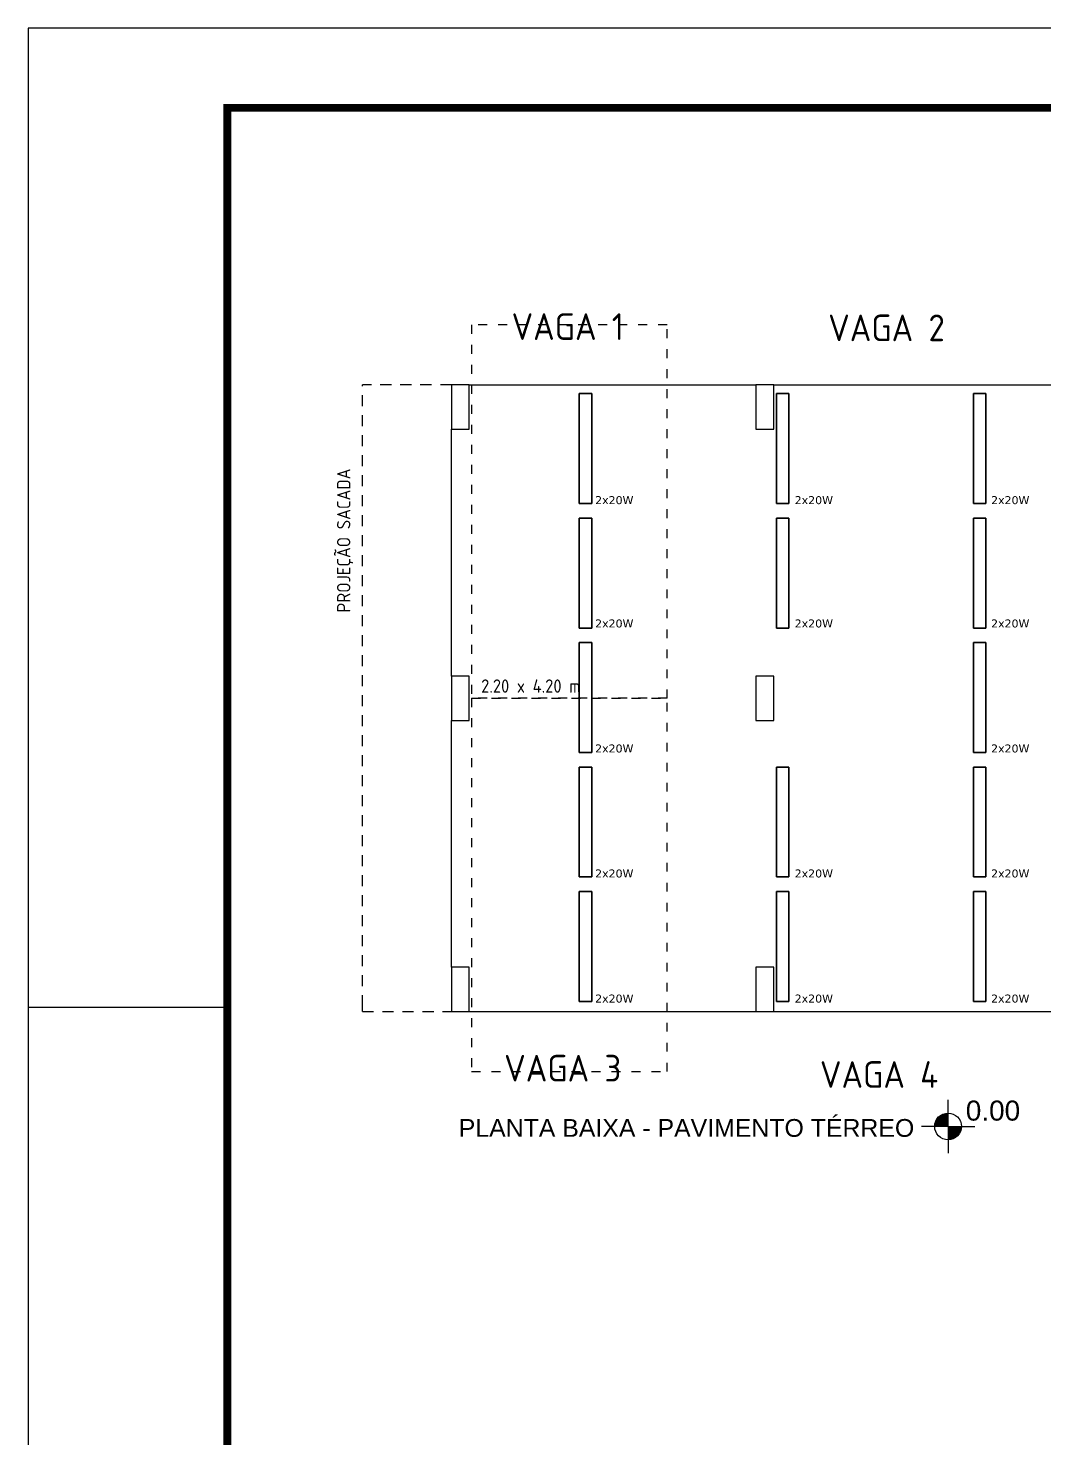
# Model space of a CAD drawing. Header units: metres. Extents: x 3257.7 to 3310.8, y 1679.5 to 1717.1.
# Drawn here: x 3257.66 to 3269.09, y 1701.19 to 1717.05 of the extents above; entities that cross this region are included whole.
import ezdxf

# ---------------------------------------------------------------- set-up
doc = ezdxf.new("R2010")
doc.units = ezdxf.units.M
doc.linetypes.add('DOT2', pattern=[0.125, 0, -0.125])
doc.linetypes.add('HIDDEN2', pattern=[0.1875, 0.125, -0.0625])
for name, color, linetype in [('ARQ-FOLHA', 7, 'Continuous'), ('COTA', 1, 'Continuous'), ('PAREDE', 4, 'Continuous'), ('PROJECAO', 1, 'HIDDEN2')]:
    doc.layers.add(name, color=color, linetype=linetype)
doc.layers.add('DLX_LUM', color=7, linetype='Continuous', true_color=0x00952a)
doc.layers.add('DLX_LUMKEY_IDX', color=7, linetype='Continuous', true_color=0x969696)
doc.styles.get("Standard").update_dxf_attribs({"font": 'arial.ttf'})
doc.styles.add('TableTextStyle', font='')
doc.styles.add('TCTABELA-TXT', font='isocp.shx')
doc.styles.get('TableTextStyle').set_extended_font_data('VERDANA.TTF')

# ---------------------------------------------------------------- blocks, each defined once
blk = doc.blocks.new('np')
for q in [(0, 0.2), (-0.2, 0), (0.2, 0), (0, -0.2)]:
    blk.add_line((0, 0), q)
at = {"const_width": 0.1}
for points in [[(0, 0.05, 0.4142136), (-0.05, 0, 1)], [(-0.05, 0), (-0.05, 0, 1)], [(0, -0.05, 0.4142136), (0.05, 0, 1)]]:
    blk.add_lwpolyline(points, format="xyb", dxfattribs=at)
blk.add_circle((0, 0), 0.1)
blk.add_attdef('0.00', (0.1329, 0.0436), '', height=0.15)
blk = doc.blocks.new('FOLHA A2')
at = {"layer": 'ARQ-FOLHA'}
for p, q in [((594, 0), (0, 0)), ((0, 0), (0, -420)), ((0, -123), (25, -123))]:
    blk.add_line(p, q, dxfattribs=at)
at = {"layer": 'ARQ-FOLHA', "const_width": 1}
blk.add_lwpolyline([(25, -410), (584, -410), (584, -10), (25, -10), (25, -410)], dxfattribs=at)

msp = doc.modelspace()

# ---------------------------------------------------------------- linework, layer by layer
for p, q in [((3262.616, 1713.041), (3265.841, 1713.041)), ((3266.041, 1713.041), (3269.266, 1713.041)), ((3262.416, 1709.766), (3262.416, 1712.541)), ((3262.416, 1706.491), (3262.416, 1709.266)), ((3262.616, 1705.991), (3265.841, 1705.991)), ((3266.041, 1705.991), (3269.266, 1705.991))]:
    msp.add_line(p, q)
at = {"linetype": 'DOT2'}
for points in [[(3262.641, 1709.516), (3264.841, 1709.516), (3264.841, 1713.716), (3262.641, 1713.716)], [(3262.641, 1705.316), (3264.841, 1705.316), (3264.841, 1709.516), (3262.641, 1709.516)]]:
    msp.add_lwpolyline(points, close=True, dxfattribs=at)
at = {"layer": 'DLX_LUM'}
for points in [[(3263.854, 1712.942, 0), (3263.994, 1712.942, 0)], [(3263.994, 1712.942, 0), (3263.854, 1712.942, 0)], [(3263.854, 1712.942, 0), (3263.854, 1712.942, 0)], [(3263.854, 1711.706, 0), (3263.854, 1712.942, 0)], [(3263.854, 1712.942, 0), (3263.854, 1712.942, 0)], [(3263.854, 1712.942, 0), (3263.854, 1711.706, 0)], [(3263.994, 1712.942, 0), (3263.854, 1712.942, 0)], [(3263.854, 1712.942, 0), (3263.854, 1711.706, 0)], [(3263.854, 1712.942, 0), (3263.994, 1712.942, 0)], [(3263.854, 1711.706, 0), (3263.854, 1712.942, 0)], [(3263.994, 1712.942, 0), (3263.994, 1712.942, 0)], [(3263.994, 1712.942, 0), (3263.994, 1711.706, 0)], [(3263.994, 1711.706, 0), (3263.994, 1712.942, 0)], [(3263.994, 1712.942, 0), (3263.994, 1712.942, 0)], [(3263.994, 1711.706, 0), (3263.994, 1712.942, 0)], [(3263.994, 1712.942, 0), (3263.994, 1711.706, 0)], [(3266.071, 1712.942, 0), (3266.211, 1712.942, 0)], [(3266.211, 1712.942, 0), (3266.071, 1712.942, 0)], [(3266.071, 1712.942, 0), (3266.071, 1712.942, 0)], [(3266.071, 1711.706, 0), (3266.071, 1712.942, 0)], [(3266.071, 1712.942, 0), (3266.071, 1712.942, 0)], [(3266.071, 1712.942, 0), (3266.071, 1711.706, 0)], [(3266.211, 1712.942, 0), (3266.071, 1712.942, 0)], [(3266.071, 1712.942, 0), (3266.071, 1711.706, 0)], [(3266.071, 1712.942, 0), (3266.211, 1712.942, 0)], [(3266.071, 1711.706, 0), (3266.071, 1712.942, 0)], [(3266.211, 1712.942, 0), (3266.211, 1712.942, 0)], [(3266.211, 1712.942, 0), (3266.211, 1711.706, 0)], [(3266.211, 1711.706, 0), (3266.211, 1712.942, 0)], [(3266.211, 1712.942, 0), (3266.211, 1712.942, 0)], [(3266.211, 1711.706, 0), (3266.211, 1712.942, 0)], [(3266.211, 1712.942, 0), (3266.211, 1711.706, 0)], [(3268.287, 1712.942, 0), (3268.427, 1712.942, 0)], [(3268.427, 1712.942, 0), (3268.287, 1712.942, 0)], [(3268.287, 1712.942, 0), (3268.287, 1712.942, 0)], [(3268.287, 1711.706, 0), (3268.287, 1712.942, 0)], [(3268.287, 1712.942, 0), (3268.287, 1712.942, 0)], [(3268.287, 1712.942, 0), (3268.287, 1711.706, 0)], [(3268.427, 1712.942, 0), (3268.287, 1712.942, 0)], [(3268.287, 1712.942, 0), (3268.287, 1711.706, 0)], [(3268.287, 1712.942, 0), (3268.427, 1712.942, 0)], [(3268.287, 1711.706, 0), (3268.287, 1712.942, 0)], [(3268.427, 1712.942, 0), (3268.427, 1712.942, 0)], [(3268.427, 1712.942, 0), (3268.427, 1711.706, 0)], [(3268.427, 1711.706, 0), (3268.427, 1712.942, 0)], [(3268.427, 1712.942, 0), (3268.427, 1712.942, 0)], [(3268.427, 1711.706, 0), (3268.427, 1712.942, 0)], [(3268.427, 1712.942, 0), (3268.427, 1711.706, 0)], [(3263.994, 1711.706, 0), (3263.854, 1711.706, 0)], [(3263.854, 1711.706, 0), (3263.854, 1711.706, 0)], [(3263.854, 1711.706, 0), (3263.994, 1711.706, 0)], [(3263.854, 1711.706, 0), (3263.854, 1711.706, 0)], [(3263.854, 1711.706, 0), (3263.994, 1711.706, 0)], [(3263.994, 1711.706, 0), (3263.854, 1711.706, 0)], [(3263.994, 1711.706, 0), (3263.994, 1711.706, 0)], [(3263.994, 1711.706, 0), (3263.994, 1711.706, 0)], [(3266.211, 1711.706, 0), (3266.071, 1711.706, 0)], [(3266.071, 1711.706, 0), (3266.071, 1711.706, 0)], [(3266.071, 1711.706, 0), (3266.211, 1711.706, 0)], [(3266.071, 1711.706, 0), (3266.071, 1711.706, 0)], [(3266.071, 1711.706, 0), (3266.211, 1711.706, 0)], [(3266.211, 1711.706, 0), (3266.071, 1711.706, 0)], [(3266.211, 1711.706, 0), (3266.211, 1711.706, 0)], [(3266.211, 1711.706, 0), (3266.211, 1711.706, 0)], [(3268.427, 1711.706, 0), (3268.287, 1711.706, 0)], [(3268.287, 1711.706, 0), (3268.287, 1711.706, 0)], [(3268.287, 1711.706, 0), (3268.427, 1711.706, 0)], [(3268.287, 1711.706, 0), (3268.287, 1711.706, 0)], [(3268.287, 1711.706, 0), (3268.427, 1711.706, 0)], [(3268.427, 1711.706, 0), (3268.287, 1711.706, 0)], [(3268.427, 1711.706, 0), (3268.427, 1711.706, 0)], [(3268.427, 1711.706, 0), (3268.427, 1711.706, 0)], [(3263.854, 1711.542, 0), (3263.994, 1711.542, 0)], [(3263.994, 1711.542, 0), (3263.854, 1711.542, 0)], [(3263.854, 1711.542, 0), (3263.854, 1711.542, 0)], [(3263.854, 1710.306, 0), (3263.854, 1711.542, 0)], [(3263.854, 1711.542, 0), (3263.854, 1711.542, 0)], [(3263.854, 1711.542, 0), (3263.854, 1710.306, 0)], [(3263.994, 1711.542, 0), (3263.854, 1711.542, 0)], [(3263.854, 1711.542, 0), (3263.854, 1710.306, 0)], [(3263.854, 1711.542, 0), (3263.994, 1711.542, 0)], [(3263.854, 1710.306, 0), (3263.854, 1711.542, 0)], [(3263.994, 1711.542, 0), (3263.994, 1711.542, 0)], [(3263.994, 1711.542, 0), (3263.994, 1710.306, 0)], [(3263.994, 1710.306, 0), (3263.994, 1711.542, 0)], [(3263.994, 1711.542, 0), (3263.994, 1711.542, 0)], [(3263.994, 1710.306, 0), (3263.994, 1711.542, 0)], [(3263.994, 1711.542, 0), (3263.994, 1710.306, 0)], [(3266.071, 1711.542, 0), (3266.211, 1711.542, 0)], [(3266.211, 1711.542, 0), (3266.071, 1711.542, 0)], [(3266.071, 1711.542, 0), (3266.071, 1711.542, 0)], [(3266.071, 1710.306, 0), (3266.071, 1711.542, 0)], [(3266.071, 1711.542, 0), (3266.071, 1711.542, 0)], [(3266.071, 1711.542, 0), (3266.071, 1710.306, 0)], [(3266.211, 1711.542, 0), (3266.071, 1711.542, 0)], [(3266.071, 1711.542, 0), (3266.071, 1710.306, 0)], [(3266.071, 1711.542, 0), (3266.211, 1711.542, 0)], [(3266.071, 1710.306, 0), (3266.071, 1711.542, 0)], [(3266.211, 1711.542, 0), (3266.211, 1711.542, 0)], [(3266.211, 1711.542, 0), (3266.211, 1710.306, 0)], [(3266.211, 1710.306, 0), (3266.211, 1711.542, 0)], [(3266.211, 1711.542, 0), (3266.211, 1711.542, 0)], [(3266.211, 1710.306, 0), (3266.211, 1711.542, 0)], [(3266.211, 1711.542, 0), (3266.211, 1710.306, 0)], [(3268.287, 1711.542, 0), (3268.427, 1711.542, 0)], [(3268.427, 1711.542, 0), (3268.287, 1711.542, 0)], [(3268.287, 1711.542, 0), (3268.287, 1711.542, 0)], [(3268.287, 1710.306, 0), (3268.287, 1711.542, 0)], [(3268.287, 1711.542, 0), (3268.287, 1711.542, 0)], [(3268.287, 1711.542, 0), (3268.287, 1710.306, 0)], [(3268.427, 1711.542, 0), (3268.287, 1711.542, 0)], [(3268.287, 1711.542, 0), (3268.287, 1710.306, 0)], [(3268.287, 1711.542, 0), (3268.427, 1711.542, 0)], [(3268.287, 1710.306, 0), (3268.287, 1711.542, 0)], [(3268.427, 1711.542, 0), (3268.427, 1711.542, 0)], [(3268.427, 1711.542, 0), (3268.427, 1710.306, 0)], [(3268.427, 1710.306, 0), (3268.427, 1711.542, 0)], [(3268.427, 1711.542, 0), (3268.427, 1711.542, 0)], [(3268.427, 1710.306, 0), (3268.427, 1711.542, 0)], [(3268.427, 1711.542, 0), (3268.427, 1710.306, 0)], [(3263.994, 1710.306, 0), (3263.854, 1710.306, 0)], [(3263.854, 1710.306, 0), (3263.854, 1710.306, 0)], [(3263.854, 1710.306, 0), (3263.994, 1710.306, 0)], [(3263.854, 1710.306, 0), (3263.854, 1710.306, 0)], [(3263.854, 1710.306, 0), (3263.994, 1710.306, 0)], [(3263.994, 1710.306, 0), (3263.854, 1710.306, 0)], [(3263.994, 1710.306, 0), (3263.994, 1710.306, 0)], [(3263.994, 1710.306, 0), (3263.994, 1710.306, 0)], [(3266.211, 1710.306, 0), (3266.071, 1710.306, 0)], [(3266.071, 1710.306, 0), (3266.071, 1710.306, 0)], [(3266.071, 1710.306, 0), (3266.211, 1710.306, 0)], [(3266.071, 1710.306, 0), (3266.071, 1710.306, 0)], [(3266.071, 1710.306, 0), (3266.211, 1710.306, 0)], [(3266.211, 1710.306, 0), (3266.071, 1710.306, 0)], [(3266.211, 1710.306, 0), (3266.211, 1710.306, 0)], [(3266.211, 1710.306, 0), (3266.211, 1710.306, 0)], [(3268.427, 1710.306, 0), (3268.287, 1710.306, 0)], [(3268.287, 1710.306, 0), (3268.287, 1710.306, 0)], [(3268.287, 1710.306, 0), (3268.427, 1710.306, 0)], [(3268.287, 1710.306, 0), (3268.287, 1710.306, 0)], [(3268.287, 1710.306, 0), (3268.427, 1710.306, 0)], [(3268.427, 1710.306, 0), (3268.287, 1710.306, 0)], [(3268.427, 1710.306, 0), (3268.427, 1710.306, 0)], [(3268.427, 1710.306, 0), (3268.427, 1710.306, 0)], [(3263.854, 1710.142, 0), (3263.994, 1710.142, 0)], [(3263.994, 1710.142, 0), (3263.854, 1710.142, 0)], [(3263.854, 1710.142, 0), (3263.854, 1710.142, 0)], [(3263.854, 1708.906, 0), (3263.854, 1710.142, 0)], [(3263.854, 1710.142, 0), (3263.854, 1710.142, 0)], [(3263.854, 1710.142, 0), (3263.854, 1708.906, 0)], [(3263.994, 1710.142, 0), (3263.854, 1710.142, 0)], [(3263.854, 1710.142, 0), (3263.854, 1708.906, 0)], [(3263.854, 1710.142, 0), (3263.994, 1710.142, 0)], [(3263.854, 1708.906, 0), (3263.854, 1710.142, 0)], [(3263.994, 1710.142, 0), (3263.994, 1710.142, 0)], [(3263.994, 1710.142, 0), (3263.994, 1708.906, 0)], [(3263.994, 1708.906, 0), (3263.994, 1710.142, 0)], [(3263.994, 1710.142, 0), (3263.994, 1710.142, 0)], [(3263.994, 1708.906, 0), (3263.994, 1710.142, 0)], [(3263.994, 1710.142, 0), (3263.994, 1708.906, 0)], [(3268.287, 1710.142, 0), (3268.427, 1710.142, 0)], [(3268.427, 1710.142, 0), (3268.287, 1710.142, 0)], [(3268.287, 1710.142, 0), (3268.287, 1710.142, 0)], [(3268.287, 1708.906, 0), (3268.287, 1710.142, 0)], [(3268.287, 1710.142, 0), (3268.287, 1710.142, 0)], [(3268.287, 1710.142, 0), (3268.287, 1708.906, 0)], [(3268.427, 1710.142, 0), (3268.287, 1710.142, 0)], [(3268.287, 1710.142, 0), (3268.287, 1708.906, 0)], [(3268.287, 1710.142, 0), (3268.427, 1710.142, 0)], [(3268.287, 1708.906, 0), (3268.287, 1710.142, 0)], [(3268.427, 1710.142, 0), (3268.427, 1710.142, 0)], [(3268.427, 1710.142, 0), (3268.427, 1708.906, 0)], [(3268.427, 1708.906, 0), (3268.427, 1710.142, 0)], [(3268.427, 1710.142, 0), (3268.427, 1710.142, 0)], [(3268.427, 1708.906, 0), (3268.427, 1710.142, 0)], [(3268.427, 1710.142, 0), (3268.427, 1708.906, 0)], [(3263.994, 1708.906, 0), (3263.854, 1708.906, 0)], [(3263.854, 1708.906, 0), (3263.854, 1708.906, 0)], [(3263.854, 1708.906, 0), (3263.994, 1708.906, 0)], [(3263.854, 1708.906, 0), (3263.854, 1708.906, 0)], [(3263.854, 1708.906, 0), (3263.994, 1708.906, 0)], [(3263.994, 1708.906, 0), (3263.854, 1708.906, 0)], [(3263.994, 1708.906, 0), (3263.994, 1708.906, 0)], [(3263.994, 1708.906, 0), (3263.994, 1708.906, 0)], [(3268.427, 1708.906, 0), (3268.287, 1708.906, 0)], [(3268.287, 1708.906, 0), (3268.287, 1708.906, 0)], [(3268.287, 1708.906, 0), (3268.427, 1708.906, 0)], [(3268.287, 1708.906, 0), (3268.287, 1708.906, 0)], [(3268.287, 1708.906, 0), (3268.427, 1708.906, 0)], [(3268.427, 1708.906, 0), (3268.287, 1708.906, 0)], [(3268.427, 1708.906, 0), (3268.427, 1708.906, 0)], [(3268.427, 1708.906, 0), (3268.427, 1708.906, 0)], [(3263.854, 1708.742, 0), (3263.994, 1708.742, 0)], [(3263.994, 1708.742, 0), (3263.854, 1708.742, 0)], [(3263.854, 1708.742, 0), (3263.854, 1708.742, 0)], [(3263.854, 1707.506, 0), (3263.854, 1708.742, 0)], [(3263.854, 1708.742, 0), (3263.854, 1708.742, 0)], [(3263.854, 1708.742, 0), (3263.854, 1707.506, 0)], [(3263.994, 1708.742, 0), (3263.854, 1708.742, 0)], [(3263.854, 1708.742, 0), (3263.854, 1707.506, 0)], [(3263.854, 1708.742, 0), (3263.994, 1708.742, 0)], [(3263.854, 1707.506, 0), (3263.854, 1708.742, 0)], [(3263.994, 1708.742, 0), (3263.994, 1708.742, 0)], [(3263.994, 1708.742, 0), (3263.994, 1707.506, 0)], [(3263.994, 1707.506, 0), (3263.994, 1708.742, 0)], [(3263.994, 1708.742, 0), (3263.994, 1708.742, 0)], [(3263.994, 1707.506, 0), (3263.994, 1708.742, 0)], [(3263.994, 1708.742, 0), (3263.994, 1707.506, 0)], [(3266.071, 1708.742, 0), (3266.211, 1708.742, 0)], [(3266.211, 1708.742, 0), (3266.071, 1708.742, 0)], [(3266.071, 1708.742, 0), (3266.071, 1708.742, 0)], [(3266.071, 1707.506, 0), (3266.071, 1708.742, 0)], [(3266.071, 1708.742, 0), (3266.071, 1708.742, 0)], [(3266.071, 1708.742, 0), (3266.071, 1707.506, 0)], [(3266.211, 1708.742, 0), (3266.071, 1708.742, 0)], [(3266.071, 1708.742, 0), (3266.071, 1707.506, 0)], [(3266.071, 1708.742, 0), (3266.211, 1708.742, 0)], [(3266.071, 1707.506, 0), (3266.071, 1708.742, 0)], [(3266.211, 1708.742, 0), (3266.211, 1708.742, 0)], [(3266.211, 1708.742, 0), (3266.211, 1707.506, 0)], [(3266.211, 1707.506, 0), (3266.211, 1708.742, 0)], [(3266.211, 1708.742, 0), (3266.211, 1708.742, 0)], [(3266.211, 1707.506, 0), (3266.211, 1708.742, 0)], [(3266.211, 1708.742, 0), (3266.211, 1707.506, 0)], [(3268.287, 1708.742, 0), (3268.427, 1708.742, 0)], [(3268.427, 1708.742, 0), (3268.287, 1708.742, 0)], [(3268.287, 1708.742, 0), (3268.287, 1708.742, 0)], [(3268.287, 1707.506, 0), (3268.287, 1708.742, 0)], [(3268.287, 1708.742, 0), (3268.287, 1708.742, 0)], [(3268.287, 1708.742, 0), (3268.287, 1707.506, 0)], [(3268.427, 1708.742, 0), (3268.287, 1708.742, 0)], [(3268.287, 1708.742, 0), (3268.287, 1707.506, 0)], [(3268.287, 1708.742, 0), (3268.427, 1708.742, 0)], [(3268.287, 1707.506, 0), (3268.287, 1708.742, 0)], [(3268.427, 1708.742, 0), (3268.427, 1708.742, 0)], [(3268.427, 1708.742, 0), (3268.427, 1707.506, 0)], [(3268.427, 1707.506, 0), (3268.427, 1708.742, 0)], [(3268.427, 1708.742, 0), (3268.427, 1708.742, 0)], [(3268.427, 1707.506, 0), (3268.427, 1708.742, 0)], [(3268.427, 1708.742, 0), (3268.427, 1707.506, 0)], [(3263.994, 1707.506, 0), (3263.854, 1707.506, 0)], [(3263.854, 1707.506, 0), (3263.854, 1707.506, 0)], [(3263.854, 1707.506, 0), (3263.994, 1707.506, 0)], [(3263.854, 1707.506, 0), (3263.854, 1707.506, 0)], [(3263.854, 1707.506, 0), (3263.994, 1707.506, 0)], [(3263.994, 1707.506, 0), (3263.854, 1707.506, 0)], [(3263.994, 1707.506, 0), (3263.994, 1707.506, 0)], [(3263.994, 1707.506, 0), (3263.994, 1707.506, 0)], [(3266.211, 1707.506, 0), (3266.071, 1707.506, 0)], [(3266.071, 1707.506, 0), (3266.071, 1707.506, 0)], [(3266.071, 1707.506, 0), (3266.211, 1707.506, 0)], [(3266.071, 1707.506, 0), (3266.071, 1707.506, 0)], [(3266.071, 1707.506, 0), (3266.211, 1707.506, 0)], [(3266.211, 1707.506, 0), (3266.071, 1707.506, 0)], [(3266.211, 1707.506, 0), (3266.211, 1707.506, 0)], [(3266.211, 1707.506, 0), (3266.211, 1707.506, 0)], [(3268.427, 1707.506, 0), (3268.287, 1707.506, 0)], [(3268.287, 1707.506, 0), (3268.287, 1707.506, 0)], [(3268.287, 1707.506, 0), (3268.427, 1707.506, 0)], [(3268.287, 1707.506, 0), (3268.287, 1707.506, 0)], [(3268.287, 1707.506, 0), (3268.427, 1707.506, 0)], [(3268.427, 1707.506, 0), (3268.287, 1707.506, 0)], [(3268.427, 1707.506, 0), (3268.427, 1707.506, 0)], [(3268.427, 1707.506, 0), (3268.427, 1707.506, 0)], [(3263.854, 1707.342, 0), (3263.994, 1707.342, 0)], [(3263.994, 1707.342, 0), (3263.854, 1707.342, 0)], [(3263.854, 1707.342, 0), (3263.854, 1707.342, 0)], [(3263.854, 1706.106, 0), (3263.854, 1707.342, 0)], [(3263.854, 1707.342, 0), (3263.854, 1707.342, 0)], [(3263.854, 1707.342, 0), (3263.854, 1706.106, 0)], [(3263.994, 1707.342, 0), (3263.854, 1707.342, 0)], [(3263.854, 1707.342, 0), (3263.854, 1706.106, 0)], [(3263.854, 1707.342, 0), (3263.994, 1707.342, 0)], [(3263.854, 1706.106, 0), (3263.854, 1707.342, 0)], [(3263.994, 1707.342, 0), (3263.994, 1707.342, 0)], [(3263.994, 1707.342, 0), (3263.994, 1706.106, 0)], [(3263.994, 1706.106, 0), (3263.994, 1707.342, 0)], [(3263.994, 1707.342, 0), (3263.994, 1707.342, 0)], [(3263.994, 1706.106, 0), (3263.994, 1707.342, 0)], [(3263.994, 1707.342, 0), (3263.994, 1706.106, 0)], [(3266.071, 1707.342, 0), (3266.211, 1707.342, 0)], [(3266.211, 1707.342, 0), (3266.071, 1707.342, 0)], [(3266.071, 1707.342, 0), (3266.071, 1707.342, 0)], [(3266.071, 1706.106, 0), (3266.071, 1707.342, 0)], [(3266.071, 1707.342, 0), (3266.071, 1707.342, 0)], [(3266.071, 1707.342, 0), (3266.071, 1706.106, 0)], [(3266.211, 1707.342, 0), (3266.071, 1707.342, 0)], [(3266.071, 1707.342, 0), (3266.071, 1706.106, 0)], [(3266.071, 1707.342, 0), (3266.211, 1707.342, 0)], [(3266.071, 1706.106, 0), (3266.071, 1707.342, 0)], [(3266.211, 1707.342, 0), (3266.211, 1707.342, 0)], [(3266.211, 1707.342, 0), (3266.211, 1706.106, 0)], [(3266.211, 1706.106, 0), (3266.211, 1707.342, 0)], [(3266.211, 1707.342, 0), (3266.211, 1707.342, 0)], [(3266.211, 1706.106, 0), (3266.211, 1707.342, 0)], [(3266.211, 1707.342, 0), (3266.211, 1706.106, 0)], [(3268.287, 1707.342, 0), (3268.427, 1707.342, 0)], [(3268.427, 1707.342, 0), (3268.287, 1707.342, 0)], [(3268.287, 1707.342, 0), (3268.287, 1707.342, 0)], [(3268.287, 1706.106, 0), (3268.287, 1707.342, 0)], [(3268.287, 1707.342, 0), (3268.287, 1707.342, 0)], [(3268.287, 1707.342, 0), (3268.287, 1706.106, 0)], [(3268.427, 1707.342, 0), (3268.287, 1707.342, 0)], [(3268.287, 1707.342, 0), (3268.287, 1706.106, 0)], [(3268.287, 1707.342, 0), (3268.427, 1707.342, 0)], [(3268.287, 1706.106, 0), (3268.287, 1707.342, 0)], [(3268.427, 1707.342, 0), (3268.427, 1707.342, 0)], [(3268.427, 1707.342, 0), (3268.427, 1706.106, 0)], [(3268.427, 1706.106, 0), (3268.427, 1707.342, 0)], [(3268.427, 1707.342, 0), (3268.427, 1707.342, 0)], [(3268.427, 1706.106, 0), (3268.427, 1707.342, 0)], [(3268.427, 1707.342, 0), (3268.427, 1706.106, 0)], [(3263.994, 1706.106, 0), (3263.854, 1706.106, 0)], [(3263.854, 1706.106, 0), (3263.854, 1706.106, 0)], [(3263.854, 1706.106, 0), (3263.994, 1706.106, 0)], [(3263.854, 1706.106, 0), (3263.854, 1706.106, 0)], [(3263.854, 1706.106, 0), (3263.994, 1706.106, 0)], [(3263.994, 1706.106, 0), (3263.854, 1706.106, 0)], [(3263.994, 1706.106, 0), (3263.994, 1706.106, 0)], [(3263.994, 1706.106, 0), (3263.994, 1706.106, 0)], [(3266.211, 1706.106, 0), (3266.071, 1706.106, 0)], [(3266.071, 1706.106, 0), (3266.071, 1706.106, 0)], [(3266.071, 1706.106, 0), (3266.211, 1706.106, 0)], [(3266.071, 1706.106, 0), (3266.071, 1706.106, 0)], [(3266.071, 1706.106, 0), (3266.211, 1706.106, 0)], [(3266.211, 1706.106, 0), (3266.071, 1706.106, 0)], [(3266.211, 1706.106, 0), (3266.211, 1706.106, 0)], [(3266.211, 1706.106, 0), (3266.211, 1706.106, 0)], [(3268.427, 1706.106, 0), (3268.287, 1706.106, 0)], [(3268.287, 1706.106, 0), (3268.287, 1706.106, 0)], [(3268.287, 1706.106, 0), (3268.427, 1706.106, 0)], [(3268.287, 1706.106, 0), (3268.287, 1706.106, 0)], [(3268.287, 1706.106, 0), (3268.427, 1706.106, 0)], [(3268.427, 1706.106, 0), (3268.287, 1706.106, 0)], [(3268.427, 1706.106, 0), (3268.427, 1706.106, 0)], [(3268.427, 1706.106, 0), (3268.427, 1706.106, 0)]]:
    msp.add_polyline3d(points, dxfattribs=at)
at = {"layer": 'PAREDE'}
for points in [[(3262.416, 1712.541), (3262.616, 1712.541), (3262.616, 1713.041), (3262.416, 1713.041)], [(3265.841, 1712.541), (3266.041, 1712.541), (3266.041, 1713.041), (3265.841, 1713.041)], [(3262.416, 1709.266), (3262.616, 1709.266), (3262.616, 1709.766), (3262.416, 1709.766)], [(3265.841, 1709.266), (3266.041, 1709.266), (3266.041, 1709.766), (3265.841, 1709.766)], [(3262.416, 1705.991), (3262.616, 1705.991), (3262.616, 1706.491), (3262.416, 1706.491)], [(3265.841, 1705.991), (3266.041, 1705.991), (3266.041, 1706.491), (3265.841, 1706.491)]]:
    msp.add_lwpolyline(points, close=True, dxfattribs=at)
at = {"layer": 'PROJECAO'}
for p in [(3261.416, 1706.051), (3262.416, 1713.041)]:
    msp.add_line(p, (3261.416, 1713.041), dxfattribs=at)
for points in [[(3261.416, 1705.991), (3261.416, 1706.111)], [(3261.416, 1705.991), (3262.416, 1705.991)]]:
    msp.add_lwpolyline(points, dxfattribs=at)

# ---------------------------------------------------------------- block references
at = {"layer": 'ARQ-FOLHA', "xscale": 0.08952391981061225, "yscale": 0.08952391981061225, "zscale": 0.08952391981061225}
msp.add_blockref('FOLHA A2', (3257.656, 1717.052), dxfattribs=at)
at = {"layer": 'COTA', "xscale": 1.5, "yscale": 1.5, "zscale": 1.5}
msp.add_blockref('np', (3268.001, 1704.7), dxfattribs=at).add_auto_attribs({'0.00': '0.00'})

# ---------------------------------------------------------------- texts
at = {"style": 'TCTABELA-TXT'}
for s, height, p in [('VAGA 1', 0.3, (3263.092, 1713.546)), ('VAGA 2', 0.3, (3266.653, 1713.532)), ('2.20 x 4.20 m', 0.15, (3262.75, 1709.578)), ('VAGA 3', 0.3, (3263.009, 1705.205)), ('VAGA 4', 0.3, (3266.56, 1705.134))]:
    msp.add_text(s, height=height, dxfattribs=at).set_placement(p)
msp.add_text('PROJEÇÃO SACADA', height=0.15, rotation=90, dxfattribs=at).set_placement((3261.279, 1710.48))
at = {"color": 3}
msp.add_text('PLANTA BAIXA - PAVIMENTO TÉRREO', height=0.2, dxfattribs=at).set_placement((3262.498, 1704.583))
at = {"layer": 'DLX_LUMKEY_IDX', "style": 'TableTextStyle'}
for p in [(3264.032, 1711.699), (3266.276, 1711.699), (3268.485, 1711.699), (3264.032, 1710.312), (3266.276, 1710.312), (3268.485, 1710.312), (3264.032, 1708.906), (3268.485, 1708.906), (3264.032, 1707.5), (3266.276, 1707.5), (3268.485, 1707.5), (3264.032, 1706.093), (3266.276, 1706.093), (3268.485, 1706.093)]:
    msp.add_text('2x20W', height=0.09, dxfattribs=at).set_placement(p)

doc.saveas('drawing.dxf')
